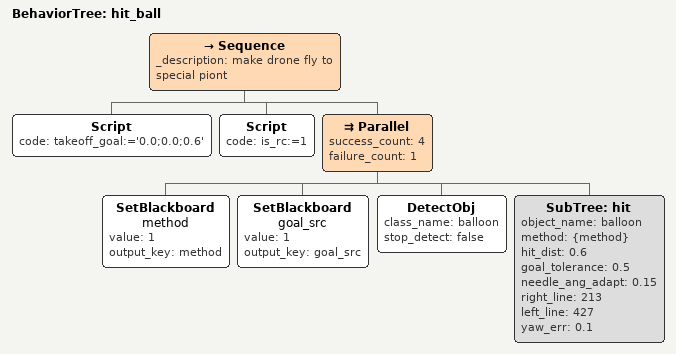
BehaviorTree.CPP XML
<?xml version="1.0" encoding="UTF-8"?>
<root BTCPP_format="4" main_tree_to_execute="hit_ball">
  <include path="takeoff.xml"/>
  <include path="hit_t.xml"/>
  <include path="planner_node.xml"/>
  <BehaviorTree ID="hit_ball">
    <Sequence _description="make drone fly to special piont">
      <Script code=" takeoff_goal:='0.0;0.0;0.6' "/> <!--首先起飞-->
      <Script code=" is_rc:=1 "/> <!--是否使用遥控器控制飞机，切换模式和解锁-->

      <Parallel success_count="4" failure_count="1">
        <SetBlackboard name="method" value="1" output_key="method" />
        <SetBlackboard name="goal_src" value="1" output_key="goal_src" /> <!-- 设置目标点的来源 -->
        <DetectObj class_name="balloon" stop_detect="false"/> <!-- 目标检测 -->
        <SubTree ID="hit" object_name="balloon" method="{method}" hit_dist="0.6" goal_tolerance="0.5" needle_ang_adapt="0.15" right_line="213" left_line="427"  yaw_err="0.1"/> <!-- 1: direct,2:other 刺破球，是直接发现目标直接刺破，还是选择符合27届机器人大赛 -->
      </Parallel>
    </Sequence>
  </BehaviorTree>

</root>
